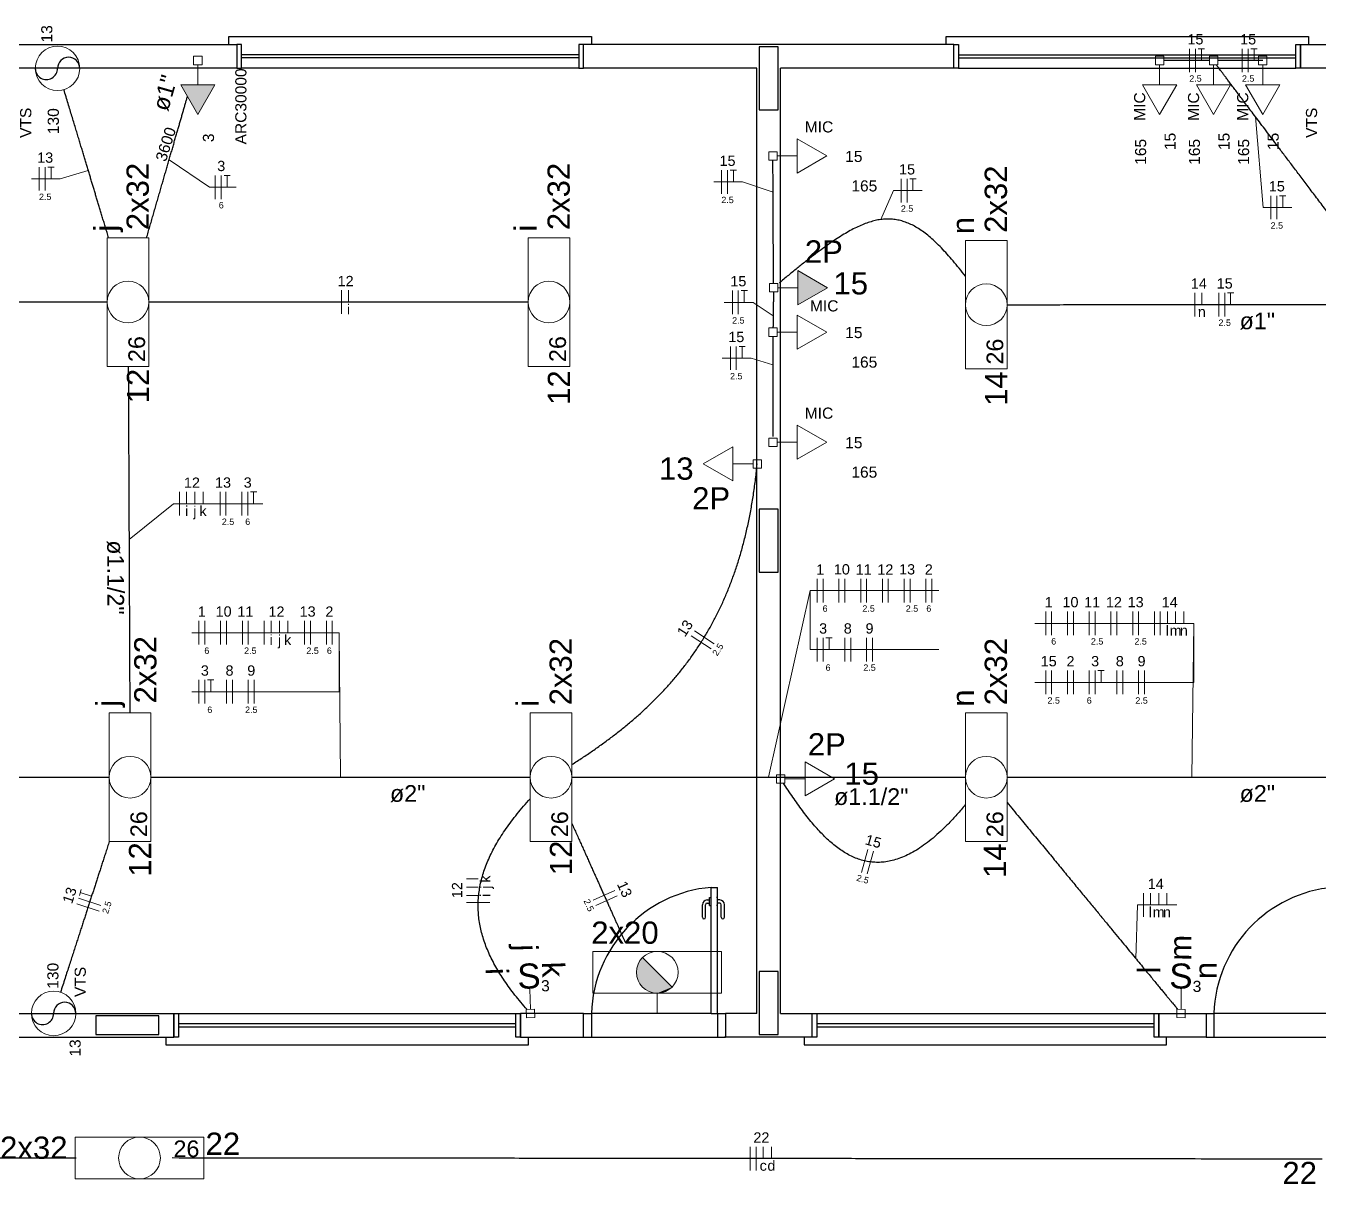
# Model space of a CAD drawing. Extents: x 175 to 700, y 53 to 250.
# Drawn here: x 362.56 to 370.77, y 209.88 to 217.23 of the extents above; entities that cross this region are included whole.
import ezdxf

# ---------------------------------------------------------------- set-up
doc = ezdxf.new("R2010")
doc.units = 0
doc.header["$LTSCALE"] = 2
doc.layers.get('0').update_dxf_attribs({"linetype": 'CONTINUOUS'})
for name, color, linetype in [('A-PAREDE', 5, 'CONTINUOUS'), ('A-PORTA', 3, 'CONTINUOUS'), ('A-SOLEIRA', 1, 'CONTINUOUS'), ('AR-ESQ', 2, 'CONTINUOUS')]:
    doc.layers.add(name, color=color, linetype=linetype)
for name, color, linetype, lineweight in [('EL-Condutos', 4, 'CONTINUOUS', 30), ('EL-Fios', 9, 'CONTINUOUS', 20), ('EL-Textos condutos', 7, 'CONTINUOUS', 20), ('EL-Textos fios', 7, 'CONTINUOUS', 20), ('EL-Textos pontos', 5, 'CONTINUOUS', 20), ('P-SIMBOL', 5, 'CONTINUOUS', 20)]:
    doc.layers.add(name, color=color, linetype=linetype, lineweight=lineweight)
doc.styles.add('Arial', font='arial.ttf')

msp = doc.modelspace()

# ---------------------------------------------------------------- hatches: boundary and pattern name
at = {"layer": 'P-SIMBOL', "linetype": 'Continuous'}
for points in [[(363.5424, 216.854), (363.6506, 216.6665), (363.7589, 216.854)], [(367.458, 215.458), (367.6455, 215.5665), (367.458, 215.6745)], [(366.4719, 211.3142), (366.4623, 211.3023), (366.458, 211.2982), (366.4549, 211.2926), (366.4484, 211.2809), (366.4458, 211.2765), (366.4441, 211.2731), (366.443, 211.2694), (366.4417, 211.2655), (366.4393, 211.2579), (366.4383, 211.2542), (366.4366, 211.2486), (366.4353, 211.2419), (366.4348, 211.2346), (366.434, 211.2296), (366.4333, 211.2246), (366.4335, 211.2187), (366.434, 211.2107), (366.4346, 211.2074), (366.4352, 211.2013), (366.4357, 211.1978), (366.4363, 211.1953), (366.437, 211.1914), (366.4378, 211.1887), (366.4391, 211.1855), (366.4402, 211.1825), (366.4409, 211.1792), (366.442, 211.1769), (366.4417, 211.1756), (366.4428, 211.1721), (366.4439, 211.1684), (366.4448, 211.1667), (366.4454, 211.1645), (366.4471, 211.1621), (366.4478, 211.1606), (366.4491, 211.158), (366.4513, 211.1553), (366.4536, 211.151), (366.4552, 211.1486), (366.4563, 211.1466), (366.4582, 211.1438), (366.4591, 211.1415), (366.4614, 211.1397), (366.4632, 211.1373), (366.4656, 211.1347), (366.4688, 211.1315), (366.4716, 211.1282), (366.4734, 211.1265), (366.4755, 211.1239), (366.4794, 211.1204), (366.4824, 211.1189), (366.4851, 211.1163), (366.4879, 211.1148), (366.4894, 211.1137), (366.4931, 211.1113), (366.4952, 211.109), (366.5, 211.1066), (366.5022, 211.1049), (366.5052, 211.1036), (366.5074, 211.1023), (366.5089, 211.1016), (366.511, 211.101), (366.5123, 211.0997), (366.5186, 211.0979), (366.5218, 211.0964), (366.5238, 211.0953), (366.5255, 211.0949), (366.5266, 211.094), (366.529, 211.094), (366.5303, 211.0934), (366.532, 211.0934), (366.5346, 211.0929), (366.5381, 211.0919), (366.5416, 211.0914), (366.5441, 211.0908), (366.547, 211.0899), (366.5656, 211.088)], [(366.6593, 211.1268), (366.4719, 211.3142), (366.5656, 211.088)], [(366.6593, 211.1268), (366.6545, 211.1224), (366.6504, 211.1189), (366.6445, 211.1147), (366.638, 211.1103), (366.6355, 211.1081), (366.6331, 211.1066), (366.6309, 211.1053), (366.6279, 211.1041), (366.6195, 211.1002), (366.6159, 211.0989), (366.6089, 211.0955), (366.6035, 211.0937), (366.5988, 211.0932), (366.5899, 211.091), (366.586, 211.0901), (366.582, 211.0895), (366.5656, 211.088)]]:
    msp.add_hatch(color=256, dxfattribs=at).paths.add_polyline_path(points)

# ---------------------------------------------------------------- linework, layer by layer
for centre, start, end in [((362.8307, 216.9585), 0.01907, 180), ((362.6897, 216.9585), 179.981, 0.00033), ((362.806, 210.9595), 0.01924, 180), ((362.665, 210.9595), 179.98, 0.00025)]:
    msp.add_arc(centre, 0.0706, start, end)
at = {"layer": 'A-PAREDE', "color": 251}
for p, q in [((368.4478, 216.9599), (368.4478, 217.1099)), ((367.1978, 210.9599), (367.1978, 216.9599)), ((367.3478, 210.9599), (367.3478, 216.9599)), ((368.4478, 216.9599), (367.3478, 216.9599)), ((362.4978, 210.9599), (363.4978, 210.9599)), ((363.4978, 210.9599), (363.4978, 210.8099)), ((365.6978, 210.8099), (365.6978, 210.9599)), ((366.9978, 210.9599), (366.9978, 210.8099)), ((367.1978, 210.9599), (366.9978, 210.9599)), ((367.3478, 210.9599), (367.5478, 210.9599)), ((367.5478, 210.8099), (367.5478, 210.9599)), ((369.7478, 210.9599), (370.0478, 210.9599)), ((369.7478, 210.8099), (369.7478, 210.9599)), ((370.0478, 210.9599), (370.0478, 210.8099)), ((362.4978, 210.8099), (363.4978, 210.8099)), ((367.5538, 210.8099), (366.9919, 210.8099)), ((370.0478, 210.8099), (369.7478, 210.8099))]:
    msp.add_line(p, q, dxfattribs=at)
for points in [[(363.8978, 217.1099), (363.8978, 216.9599), (362.4978, 216.9599), (362.4978, 217.1099)], [(367.2128, 216.6949), (367.3328, 216.6949), (367.3328, 217.0949), (367.2128, 217.0949)], [(372.0478, 217.1099), (372.0478, 216.9599), (370.6478, 216.9599), (370.6478, 217.1099)], [(367.2128, 213.7599), (367.3328, 213.7599), (367.3328, 214.1599), (367.2128, 214.1599)], [(367.2128, 210.8249), (367.3328, 210.8249), (367.3328, 211.2249), (367.2128, 211.2249)], [(363.0028, 210.9449), (363.0028, 210.8249), (363.4028, 210.8249), (363.4028, 210.9449)], [(366.0978, 210.9599), (365.6978, 210.9599), (365.6978, 210.8099), (366.0978, 210.8099)]]:
    msp.add_lwpolyline(points, close=True, dxfattribs=at)
for points in [[(368.4478, 217.1099), (366.0978, 217.1099)], [(367.1978, 210.9599), (367.1978, 210.9599), (367.1978, 216.9599), (366.0978, 216.9599)]]:
    msp.add_lwpolyline(points, dxfattribs=at)
at = {"layer": 'A-PORTA', "color": 251}
for p, q in [((366.8519, 211.5696), (366.8519, 211.6496)), ((366.8719, 211.5696), (366.8719, 211.6496)), ((366.8819, 211.6796), (366.8969, 211.6796)), ((366.8819, 211.6596), (366.8969, 211.6596)), ((366.8969, 211.6446), (366.8969, 211.6946)), ((366.8969, 211.6946), (366.9019, 211.6946)), ((366.8969, 211.6446), (366.9019, 211.6446)), ((366.9469, 211.6946), (366.9419, 211.6946)), ((366.9469, 211.6446), (366.9419, 211.6446)), ((366.9469, 211.6446), (366.9469, 211.6946)), ((366.9619, 211.6796), (366.9469, 211.6796)), ((366.9619, 211.6596), (366.9469, 211.6596)), ((366.9719, 211.5696), (366.9719, 211.6496)), ((366.9919, 211.5696), (366.9919, 211.6496))]:
    msp.add_line(p, q, dxfattribs=at)
for centre, radius, start, end in [((366.9769, 210.9332), 0.8295, 94.77878, 178.14987), ((370.9269, 210.9332), 0.8295, 94.77878, 178.14987), ((366.8819, 211.6496), 0.03, 90, 180), ((366.8819, 211.6496), 0.01, 90, 180), ((366.9619, 211.6496), 0.03, 0, 90), ((366.9619, 211.6496), 0.01, 0, 90), ((366.8619, 211.5696), 0.01, 180, 0), ((366.9819, 211.5696), 0.01, 180, 0)]:
    msp.add_arc(centre, radius, start, end, dxfattribs=at)
at = {"layer": 'A-SOLEIRA', "color": 251}
for p, q in [((366.9078, 210.9599), (366.1478, 210.9599)), ((370.8578, 210.9599), (370.0978, 210.9599)), ((366.1478, 210.8099), (366.9478, 210.8099)), ((370.0978, 210.8099), (370.8978, 210.8099))]:
    msp.add_line(p, q, dxfattribs=at)
at = {"layer": 'AR-ESQ', "color": 251}
for p, q in [((366.0678, 217.0449), (363.9278, 217.0449)), ((366.0678, 217.0249), (363.9278, 217.0249)), ((368.4778, 217.0449), (370.6178, 217.0449)), ((368.4778, 217.0249), (370.6178, 217.0249)), ((366.0678, 216.9599), (363.9278, 216.9599)), ((368.4778, 216.9599), (370.6178, 216.9599)), ((366.9078, 210.9599), (366.9078, 211.7599)), ((366.9078, 211.7599), (366.9478, 211.7599)), ((366.9478, 210.9599), (366.9478, 211.7599)), ((363.5278, 210.9599), (365.6678, 210.9599)), ((363.5278, 210.8949), (365.6678, 210.8949)), ((366.0978, 210.9599), (366.1478, 210.9599)), ((366.1478, 210.9599), (366.1478, 210.8099)), ((366.9078, 210.9599), (366.9478, 210.9599)), ((366.9478, 210.9599), (366.9478, 210.8099)), ((366.9478, 210.9599), (366.9978, 210.9599)), ((367.5778, 210.9599), (369.7178, 210.9599)), ((367.5778, 210.8949), (369.7178, 210.8949)), ((370.0478, 210.9599), (370.0978, 210.9599)), ((370.0978, 210.9599), (370.0978, 210.8099)), ((363.5278, 210.8749), (365.6678, 210.8749)), ((367.5778, 210.8749), (369.7178, 210.8749)), ((366.0978, 210.8099), (366.1478, 210.8099)), ((366.9478, 210.8099), (366.9978, 210.8099)), ((370.0478, 210.8099), (370.0978, 210.8099))]:
    msp.add_line(p, q, dxfattribs=at)
for points in [[(363.8478, 217.1099), (363.8478, 217.1599), (366.1478, 217.1599), (366.1478, 217.1099)], [(368.3978, 217.1099), (368.3978, 217.1599), (370.6978, 217.1599), (370.6978, 217.1099)], [(363.4478, 210.8099), (363.4478, 210.7599), (365.7478, 210.7599), (365.7478, 210.8099)], [(367.4978, 210.8099), (367.4978, 210.7599), (369.7978, 210.7599), (369.7978, 210.8099)]]:
    msp.add_lwpolyline(points, dxfattribs=at)
for points in [[(363.9278, 217.1099), (363.8978, 217.1099), (363.8978, 216.9599), (363.9278, 216.9599)], [(366.0978, 217.1099), (366.0678, 217.1099), (366.0678, 216.9599), (366.0978, 216.9599)], [(368.4478, 217.1099), (368.4778, 217.1099), (368.4778, 216.9599), (368.4478, 216.9599)], [(370.6178, 217.1099), (370.6478, 217.1099), (370.6478, 216.9599), (370.6178, 216.9599)], [(363.4978, 210.9599), (363.5278, 210.9599), (363.5278, 210.8099), (363.4978, 210.8099)], [(365.6678, 210.9599), (365.6978, 210.9599), (365.6978, 210.8099), (365.6678, 210.8099)], [(367.5478, 210.9599), (367.5778, 210.9599), (367.5778, 210.8099), (367.5478, 210.8099)], [(369.7178, 210.9599), (369.7478, 210.9599), (369.7478, 210.8099), (369.7178, 210.8099)]]:
    msp.add_lwpolyline(points, close=True, dxfattribs=at)
at = {"layer": 'EL-Condutos', "linetype": 'Continuous'}
for points in [[(370.0688, 217.0085), (370.0556, 217.0085), (370.043, 217.0085), (370.0312, 217.0085), (370.0201, 217.0085), (370.0095, 217.0085), (369.9994, 217.0085), (369.9899, 217.0085), (369.9807, 217.0085), (369.972, 217.0085), (369.9636, 217.0085), (369.9554, 217.0085), (369.9475, 217.0085), (369.9397, 217.0085), (369.932, 217.0085), (369.9244, 217.0085), (369.9167, 217.0085), (369.9091, 217.0085), (369.9013, 217.0085), (369.8933, 217.0085), (369.8852, 217.0085), (369.8767, 217.0085), (369.868, 217.0085), (369.8589, 217.0085), (369.8493, 217.0085), (369.8393, 217.0085), (369.8287, 217.0085), (369.8175, 217.0085), (369.8057, 217.0085), (369.7932, 217.0085), (369.7799, 217.0085)], [(371.1293, 215.6337), (371.0564, 215.7304), (370.9869, 215.8224), (370.9209, 215.9099), (370.8581, 215.9931), (370.7986, 216.072), (370.7422, 216.1467), (370.6889, 216.2173), (370.6385, 216.284), (370.5911, 216.3469), (370.5464, 216.4061), (370.5045, 216.4617), (370.4652, 216.5137), (370.4285, 216.5624), (370.3942, 216.6079), (370.3624, 216.6501), (370.3328, 216.6894), (370.3054, 216.7257), (370.2802, 216.7592), (370.257, 216.7899), (370.2358, 216.8181), (370.2165, 216.8438), (370.1989, 216.8671), (370.1831, 216.8882), (370.1689, 216.9071), (370.1562, 216.924), (370.145, 216.939), (370.1352, 216.9522), (370.1267, 216.9636), (370.1193, 216.9735), (370.1131, 216.9819)], [(370.4072, 217.0085), (370.393, 217.0085), (370.3796, 217.0085), (370.3671, 217.0085), (370.3553, 217.0085), (370.3442, 217.0085), (370.3337, 217.0085), (370.3238, 217.0085), (370.3144, 217.0085), (370.3054, 217.0085), (370.2969, 217.0085), (370.2887, 217.0085), (370.2808, 217.0085), (370.2731, 217.0085), (370.2656, 217.0085), (370.2582, 217.0085), (370.2509, 217.0085), (370.2436, 217.0085), (370.2362, 217.0085), (370.2286, 217.0085), (370.221, 217.0085), (370.213, 217.0085), (370.2048, 217.0085), (370.1962, 217.0085), (370.1873, 217.0085), (370.1778, 217.0085), (370.1679, 217.0085), (370.1574, 217.0085), (370.1462, 217.0085), (370.1343, 217.0085), (370.1217, 217.0085)], [(363.0847, 215.8824), (363.0746, 215.9159), (363.0649, 215.9482), (363.0555, 215.9793), (363.0464, 216.0094), (363.0376, 216.0387), (363.029, 216.0671), (363.0206, 216.0949), (363.0124, 216.1222), (363.0043, 216.1491), (362.9963, 216.1756), (362.9884, 216.202), (362.9804, 216.2283), (362.9725, 216.2546), (362.9645, 216.2811), (362.9564, 216.3079), (362.9482, 216.3351), (362.9399, 216.3629), (362.9313, 216.3912), (362.9225, 216.4203), (362.9135, 216.4503), (362.9041, 216.4813), (362.8945, 216.5134), (362.8844, 216.5467), (362.874, 216.5813), (362.8631, 216.6174), (362.8517, 216.6551), (362.8398, 216.6945), (362.8274, 216.7357), (362.8144, 216.7788), (362.8008, 216.8239)], [(363.3251, 215.8822), (363.3355, 215.9182), (363.3458, 215.9539), (363.3561, 215.9895), (363.3663, 216.0247), (363.3764, 216.0597), (363.3864, 216.0943), (363.3963, 216.1286), (363.4061, 216.1625), (363.4158, 216.1961), (363.4254, 216.2293), (363.4349, 216.262), (363.4442, 216.2944), (363.4534, 216.3263), (363.4625, 216.3577), (363.4714, 216.3886), (363.4802, 216.419), (363.4889, 216.4488), (363.4973, 216.4782), (363.5056, 216.5069), (363.5138, 216.5351), (363.5217, 216.5626), (363.5295, 216.5895), (363.5371, 216.6158), (363.5445, 216.6414), (363.5517, 216.6663), (363.5587, 216.6905), (363.5655, 216.714), (363.5721, 216.7368), (363.5784, 216.7587), (363.5846, 216.7799)], [(367.3033, 215.5927), (367.3031, 215.6465), (367.3028, 215.6979), (367.3026, 215.7469), (367.3024, 215.7935), (367.3022, 215.838), (367.302, 215.8801), (367.3018, 215.9202), (367.3016, 215.9581), (367.3015, 215.994), (367.3013, 216.0279), (367.3011, 216.0599), (367.301, 216.09), (367.3009, 216.1183), (367.3008, 216.1448), (367.3006, 216.1696), (367.3005, 216.1928), (367.3004, 216.2144), (367.3003, 216.2344), (367.3003, 216.253), (367.3002, 216.2701), (367.3001, 216.2859), (367.3, 216.3004), (367.3, 216.3136), (367.2999, 216.3257), (367.2999, 216.3365), (367.2998, 216.3464), (367.2998, 216.3551), (367.2998, 216.363), (367.2997, 216.3699), (367.2997, 216.3759)], [(368.5207, 215.6393), (368.4808, 215.6901), (368.4422, 215.7368), (368.4049, 215.7796), (368.3686, 215.8185), (368.3333, 215.8535), (368.2988, 215.8848), (368.2649, 215.9122), (368.2316, 215.9359), (368.1986, 215.9559), (368.1659, 215.9723), (368.1332, 215.985), (368.1005, 215.9942), (368.0676, 215.9999), (368.0343, 216.002), (368.0006, 216.0008), (367.9662, 215.9961), (367.9311, 215.988), (367.8951, 215.9767), (367.858, 215.962), (367.8197, 215.9442), (367.78, 215.9231), (367.7389, 215.8989), (367.6962, 215.8715), (367.6517, 215.8411), (367.6052, 215.8077), (367.5568, 215.7713), (367.5061, 215.7319), (367.4531, 215.6896), (367.3976, 215.6445), (367.3395, 215.5965)], [(367.3031, 215.54), (367.3029, 215.5267), (367.3027, 215.5138), (367.3025, 215.5014), (367.3024, 215.4894), (367.3022, 215.4779), (367.3021, 215.4669), (367.3019, 215.4562), (367.3018, 215.446), (367.3016, 215.4362), (367.3015, 215.4268), (367.3014, 215.4178), (367.3013, 215.4092), (367.3012, 215.4009), (367.3011, 215.3931), (367.301, 215.3855), (367.3009, 215.3784), (367.3008, 215.3716), (367.3007, 215.3651), (367.3006, 215.3589), (367.3005, 215.3531), (367.3004, 215.3476), (367.3004, 215.3424), (367.3003, 215.3374), (367.3002, 215.3328), (367.3002, 215.3284), (367.3001, 215.3243), (367.3001, 215.3205), (367.3, 215.3169), (367.3, 215.3136), (367.2999, 215.3105)], [(363.0741, 215.475), (362.9615, 215.475), (362.8557, 215.475), (362.756, 215.475), (362.6622, 215.475), (362.5736, 215.475), (362.4897, 215.475), (362.4102, 215.475), (362.3346, 215.475), (362.2622, 215.475), (362.1928, 215.475), (362.1257, 215.475), (362.0606, 215.475), (361.9969, 215.475), (361.9342, 215.475), (361.8719, 215.475), (361.8097, 215.475), (361.7469, 215.475), (361.6832, 215.475), (361.6181, 215.475), (361.551, 215.475), (361.4816, 215.475), (361.4093, 215.475), (361.3336, 215.475), (361.2541, 215.475), (361.1703, 215.475), (361.0816, 215.475), (360.9878, 215.475), (360.8881, 215.475), (360.7823, 215.475), (360.6697, 215.475)], [(365.7453, 215.475), (365.6327, 215.475), (365.5269, 215.475), (365.4272, 215.475), (365.3333, 215.475), (365.2447, 215.475), (365.1609, 215.475), (365.0814, 215.475), (365.0057, 215.475), (364.9334, 215.475), (364.864, 215.475), (364.7969, 215.475), (364.7318, 215.475), (364.6681, 215.475), (364.6053, 215.475), (364.5431, 215.475), (364.4808, 215.475), (364.4181, 215.475), (364.3544, 215.475), (364.2892, 215.475), (364.2222, 215.475), (364.1527, 215.475), (364.0804, 215.475), (364.0047, 215.475), (363.9252, 215.475), (363.8414, 215.475), (363.7528, 215.475), (363.6589, 215.475), (363.5593, 215.475), (363.4534, 215.475), (363.3408, 215.475)], [(368.7875, 215.4585), (368.8969, 215.4586), (368.9998, 215.4586), (369.0967, 215.4586), (369.188, 215.4587), (369.2742, 215.4587), (369.3557, 215.4587), (369.4331, 215.4588), (369.5068, 215.4588), (369.5772, 215.4588), (369.6448, 215.4588), (369.71, 215.4588), (369.7735, 215.4589), (369.8355, 215.4589), (369.8966, 215.4589), (369.9573, 215.4589), (370.0179, 215.4589), (370.079, 215.4589), (370.141, 215.4589), (370.2045, 215.4589), (370.2698, 215.4589), (370.3374, 215.4589), (370.4078, 215.4589), (370.4814, 215.459), (370.5588, 215.459), (370.6403, 215.459), (370.7265, 215.459), (370.8178, 215.459), (370.9147, 215.459), (371.0176, 215.459), (371.127, 215.459)], [(367.2996, 215.2576), (367.2996, 215.2521), (367.2996, 215.246), (367.2996, 215.2392), (367.2996, 215.2315), (367.2996, 215.2231), (367.2996, 215.2138), (367.2996, 215.2036), (367.2996, 215.1924), (367.2996, 215.1802), (367.2996, 215.167), (367.2996, 215.1528), (367.2996, 215.1374), (367.2996, 215.1209), (367.2996, 215.1031), (367.2996, 215.0842), (367.2996, 215.0639), (367.2996, 215.0423), (367.2996, 215.0194), (367.2996, 214.995), (367.2996, 214.9692), (367.2996, 214.9419), (367.2996, 214.9131), (367.2996, 214.8826), (367.2996, 214.8506), (367.2996, 214.8169), (367.2996, 214.7815), (367.2996, 214.7444), (367.2996, 214.7054), (367.2996, 214.6647), (367.2996, 214.6221)], [(363.2092, 215.0689), (363.2097, 214.972), (363.2101, 214.88), (363.2105, 214.7925), (363.2108, 214.7091), (363.2112, 214.6295), (363.2115, 214.5534), (363.2118, 214.4804), (363.2121, 214.4102), (363.2124, 214.3423), (363.2127, 214.2766), (363.213, 214.2126), (363.2133, 214.15), (363.2135, 214.0884), (363.2138, 214.0275), (363.2141, 213.967), (363.2143, 213.9064), (363.2146, 213.8455), (363.2149, 213.7839), (363.2151, 213.7213), (363.2154, 213.6573), (363.2157, 213.5916), (363.216, 213.5238), (363.2163, 213.4535), (363.2166, 213.3805), (363.217, 213.3044), (363.2173, 213.2248), (363.2177, 213.1415), (363.2181, 213.0539), (363.2185, 212.9619), (363.2189, 212.865)], [(366.0239, 212.5396), (366.0904, 212.5826), (366.155, 212.6262), (366.218, 212.6707), (366.2791, 212.716), (366.3384, 212.7623), (366.3959, 212.8096), (366.4516, 212.8579), (366.5054, 212.9075), (366.5574, 212.9582), (366.6076, 213.0103), (366.6558, 213.0638), (366.7022, 213.1188), (366.7467, 213.1753), (366.7892, 213.2334), (366.8299, 213.2933), (366.8686, 213.3549), (366.9053, 213.4184), (366.9401, 213.4838), (366.9729, 213.5513), (367.0037, 213.6208), (367.0325, 213.6925), (367.0593, 213.7664), (367.0841, 213.8427), (367.1068, 213.9214), (367.1275, 214.0025), (367.1461, 214.0862), (367.1627, 214.1725), (367.1771, 214.2615), (367.1895, 214.3533), (367.1997, 214.448)], [(360.6828, 212.459), (360.7954, 212.459), (360.9013, 212.459), (361.0009, 212.459), (361.0948, 212.459), (361.1834, 212.459), (361.2672, 212.459), (361.3467, 212.459), (361.4224, 212.459), (361.4947, 212.459), (361.5642, 212.459), (361.6312, 212.459), (361.6964, 212.459), (361.7601, 212.459), (361.8228, 212.459), (361.8851, 212.459), (361.9473, 212.459), (362.0101, 212.459), (362.0738, 212.459), (362.1389, 212.459), (362.206, 212.459), (362.2754, 212.459), (362.3477, 212.459), (362.4234, 212.459), (362.5029, 212.459), (362.5867, 212.459), (362.6753, 212.459), (362.7692, 212.459), (362.8689, 212.459), (362.9747, 212.459), (363.0873, 212.459)], [(363.354, 212.459), (363.4666, 212.459), (363.5725, 212.459), (363.6721, 212.459), (363.766, 212.459), (363.8546, 212.459), (363.9384, 212.459), (364.0179, 212.459), (364.0936, 212.459), (364.1659, 212.459), (364.2354, 212.459), (364.3024, 212.459), (364.3675, 212.459), (364.4312, 212.459), (364.494, 212.459), (364.5562, 212.459), (364.6185, 212.459), (364.6812, 212.459), (364.7449, 212.459), (364.8101, 212.459), (364.8771, 212.459), (364.9465, 212.459), (365.0189, 212.459), (365.0945, 212.459), (365.1741, 212.459), (365.2579, 212.459), (365.3465, 212.459), (365.4404, 212.459), (365.54, 212.459), (365.6459, 212.459), (365.7585, 212.459)], [(366.026, 212.459), (366.1434, 212.459), (366.2536, 212.459), (366.3573, 212.459), (366.4549, 212.459), (366.547, 212.459), (366.634, 212.459), (366.7164, 212.459), (366.7948, 212.459), (366.8696, 212.459), (366.9414, 212.459), (367.0107, 212.459), (367.0779, 212.459), (367.1436, 212.459), (367.2083, 212.459), (367.2725, 212.459), (367.3367, 212.459), (367.4014, 212.459), (367.4671, 212.459), (367.5344, 212.459), (367.6036, 212.459), (367.6754, 212.459), (367.7503, 212.459), (367.8286, 212.459), (367.9111, 212.459), (367.9981, 212.459), (368.0901, 212.459), (368.1877, 212.459), (368.2914, 212.459), (368.4017, 212.459), (368.519, 212.459)], [(368.7875, 212.459), (368.8969, 212.459), (368.9998, 212.459), (369.0967, 212.459), (369.188, 212.459), (369.2742, 212.459), (369.3557, 212.459), (369.4331, 212.459), (369.5068, 212.459), (369.5772, 212.459), (369.6448, 212.459), (369.71, 212.459), (369.7735, 212.459), (369.8355, 212.459), (369.8966, 212.459), (369.9573, 212.459), (370.0179, 212.459), (370.079, 212.459), (370.141, 212.459), (370.2045, 212.459), (370.2698, 212.459), (370.3374, 212.459), (370.4078, 212.459), (370.4814, 212.459), (370.5588, 212.459), (370.6403, 212.459), (370.7265, 212.459), (370.8178, 212.459), (370.9147, 212.459), (371.0176, 212.459), (371.127, 212.459)], [(368.5201, 212.2841), (368.4668, 212.2219), (368.4149, 212.1662), (368.3644, 212.1166), (368.3153, 212.0731), (368.2675, 212.0354), (368.2209, 212.0033), (368.1756, 211.9767), (368.1314, 211.9553), (368.0884, 211.9389), (368.0465, 211.9274), (368.0056, 211.9206), (367.9657, 211.9183), (367.9267, 211.9202), (367.8887, 211.9263), (367.8515, 211.9362), (367.8152, 211.9498), (367.7796, 211.967), (367.7447, 211.9874), (367.7105, 212.011), (367.677, 212.0375), (367.644, 212.0668), (367.6116, 212.0986), (367.5797, 212.1327), (367.5483, 212.169), (367.5172, 212.2073), (367.4865, 212.2474), (367.4562, 212.289), (367.4261, 212.3321), (367.3963, 212.3763), (367.3666, 212.4216)], [(365.7398, 210.9842), (365.7, 211.0306), (365.6629, 211.0764), (365.6284, 211.1218), (365.5967, 211.1668), (365.5677, 211.2114), (365.5414, 211.2556), (365.5178, 211.2996), (365.497, 211.3432), (365.4789, 211.3867), (365.4637, 211.43), (365.4512, 211.4731), (365.4415, 211.5162), (365.4346, 211.5592), (365.4305, 211.6022), (365.4293, 211.6452), (365.4309, 211.6883), (365.4354, 211.7315), (365.4428, 211.7749), (365.453, 211.8185), (365.4661, 211.8623), (365.4821, 211.9064), (365.5011, 211.9508), (365.523, 211.9956), (365.5478, 212.0407), (365.5756, 212.0864), (365.6064, 212.1325), (365.6401, 212.1791), (365.6768, 212.2263), (365.7166, 212.2742), (365.7593, 212.3226)], [(368.7851, 212.299), (368.8636, 212.2037), (368.9384, 212.113), (369.0094, 212.0268), (369.0768, 211.9451), (369.1407, 211.8676), (369.2011, 211.7943), (369.2582, 211.725), (369.312, 211.6597), (369.3627, 211.5982), (369.4104, 211.5404), (369.455, 211.4862), (369.4968, 211.4355), (369.5359, 211.3882), (369.5722, 211.3441), (369.606, 211.3031), (369.6373, 211.2651), (369.6662, 211.2301), (369.6928, 211.1978), (369.7172, 211.1682), (369.7395, 211.1412), (369.7598, 211.1166), (369.7781, 211.0943), (369.7947, 211.0742), (369.8095, 211.0563), (369.8227, 211.0403), (369.8343, 211.0261), (369.8446, 211.0137), (369.8534, 211.003), (369.861, 210.9938), (369.8675, 210.9859)], [(366.0236, 212.1656), (366.0387, 212.132), (366.0535, 212.0991), (366.068, 212.0668), (366.0822, 212.0351), (366.0962, 212.0041), (366.1099, 211.9736), (366.1233, 211.9437), (366.1365, 211.9145), (366.1494, 211.8858), (366.162, 211.8577), (366.1744, 211.8301), (366.1865, 211.8032), (366.1983, 211.7768), (366.21, 211.7509), (366.2213, 211.7256), (366.2325, 211.7009), (366.2433, 211.6766), (366.254, 211.653), (366.2644, 211.6298), (366.2745, 211.6072), (366.2845, 211.5851), (366.2942, 211.5635), (366.3037, 211.5423), (366.3129, 211.5217), (366.322, 211.5016), (366.3308, 211.482), (366.3394, 211.4628), (366.3478, 211.4442), (366.356, 211.426), (366.3639, 211.4082)], [(363.0885, 212.0505), (363.0775, 212.0164), (363.0668, 211.9835), (363.0566, 211.9518), (363.0466, 211.9211), (363.037, 211.8914), (363.0277, 211.8624), (363.0185, 211.8342), (363.0095, 211.8065), (363.0007, 211.7792), (362.992, 211.7522), (362.9833, 211.7254), (362.9747, 211.6987), (362.966, 211.672), (362.9573, 211.645), (362.9485, 211.6178), (362.9396, 211.5902), (362.9305, 211.5621), (362.9211, 211.5333), (362.9116, 211.5037), (362.9017, 211.4733), (362.8915, 211.4418), (362.881, 211.4092), (362.87, 211.3753), (362.8586, 211.3401), (362.8468, 211.3034), (362.8344, 211.2651), (362.8214, 211.225), (362.8078, 211.1831), (362.7936, 211.1392), (362.7788, 211.0933)], [(362.878, 210.0417), (362.5259, 210.0414), (362.1949, 210.0411), (361.8834, 210.0408), (361.59, 210.0405), (361.313, 210.0403), (361.0511, 210.04), (360.8027, 210.0398), (360.5663, 210.0396), (360.3405, 210.0394), (360.1237, 210.0392), (359.9143, 210.039), (359.711, 210.0388), (359.5122, 210.0386), (359.3164, 210.0384), (359.1221, 210.0382), (358.9278, 210.038), (358.732, 210.0379), (358.5332, 210.0377), (358.3299, 210.0375), (358.1206, 210.0373), (357.9037, 210.0371), (357.6779, 210.0369), (357.4415, 210.0367), (357.1931, 210.0364), (356.9312, 210.0362), (356.6543, 210.0359), (356.3608, 210.0357), (356.0493, 210.0354), (355.7183, 210.0351), (355.3662, 210.0347)], [(370.7841, 210.0348), (370.446, 210.0351), (370.1285, 210.0354), (369.8298, 210.0357), (369.5487, 210.036), (369.2835, 210.0362), (369.0329, 210.0365), (368.7952, 210.0367), (368.5691, 210.0369), (368.3529, 210.0371), (368.1453, 210.0373), (367.9448, 210.0375), (367.7498, 210.0377), (367.5588, 210.0379), (367.3704, 210.0381), (367.1831, 210.0383), (366.9953, 210.0385), (366.8057, 210.0386), (366.6126, 210.0388), (366.4146, 210.039), (366.2103, 210.0392), (365.9981, 210.0394), (365.7765, 210.0396), (365.544, 210.0399), (365.2992, 210.0401), (365.0406, 210.0404), (364.7666, 210.0406), (364.4758, 210.0409), (364.1667, 210.0412), (363.8378, 210.0416), (363.4875, 210.0419)]]:
    msp.add_spline(points, degree=3, dxfattribs=at)
at = {"layer": 'EL-Fios'}
for p, q in [((369.9431, 216.9335), (369.9431, 217.0835)), ((369.9806, 216.9335), (369.9806, 217.0835)), ((369.9981, 217.0835), (370.0381, 217.0835)), ((370.0181, 217.0085), (370.0181, 217.0835)), ((370.2778, 216.9335), (370.2778, 217.0835)), ((370.3153, 216.9335), (370.3153, 217.0835)), ((370.3328, 217.0835), (370.3728, 217.0835)), ((370.3528, 217.0085), (370.3528, 217.0835)), ((362.6446, 216.1825), (362.6446, 216.3325)), ((362.6821, 216.1825), (362.6821, 216.3325)), ((362.6996, 216.3325), (362.7396, 216.3325)), ((362.7196, 216.2575), (362.7196, 216.3325)), ((366.9738, 216.1625), (366.9738, 216.3125)), ((367.0113, 216.1625), (367.0113, 216.3125)), ((367.0288, 216.3125), (367.0688, 216.3125)), ((367.0488, 216.2375), (367.0488, 216.3125)), ((363.7616, 216.129), (363.7616, 216.279)), ((363.7991, 216.129), (363.7991, 216.279)), ((363.8166, 216.279), (363.8566, 216.279)), ((363.8366, 216.204), (363.8366, 216.279)), ((368.1131, 216.108), (368.1131, 216.258)), ((368.1506, 216.108), (368.1506, 216.258)), ((368.1681, 216.258), (368.2081, 216.258)), ((368.1881, 216.183), (368.1881, 216.258)), ((370.4594, 216.0005), (370.4594, 216.1505)), ((370.4969, 216.0005), (370.4969, 216.1505)), ((370.5144, 216.1505), (370.5544, 216.1505)), ((370.5344, 216.0755), (370.5344, 216.1505)), ((364.5618, 215.4), (364.5618, 215.55)), ((364.6067, 215.475), (364.6067, 215.55)), ((367.0426, 215.398), (367.0426, 215.548)), ((367.0801, 215.398), (367.0801, 215.548)), ((367.0976, 215.548), (367.1376, 215.548)), ((367.1176, 215.473), (367.1176, 215.548)), ((369.976, 215.384), (369.976, 215.534)), ((370.0209, 215.459), (370.0209, 215.534)), ((370.1286, 215.384), (370.1286, 215.534)), ((370.1661, 215.384), (370.1661, 215.534)), ((370.1836, 215.534), (370.2236, 215.534)), ((370.2036, 215.459), (370.2036, 215.534)), ((367.0295, 215.044), (367.0295, 215.194)), ((367.067, 215.044), (367.067, 215.194)), ((367.0845, 215.194), (367.1245, 215.194)), ((367.1045, 215.119), (367.1045, 215.194)), ((363.5346, 214.12), (363.5346, 214.27)), ((363.5795, 214.195), (363.5795, 214.27)), ((363.6317, 214.195), (363.6317, 214.27)), ((363.684, 214.195), (363.684, 214.27)), ((363.7917, 214.12), (363.7917, 214.27)), ((363.8292, 214.12), (363.8292, 214.27)), ((363.9296, 214.12), (363.9296, 214.27)), ((363.9671, 214.12), (363.9671, 214.27)), ((363.9846, 214.27), (364.0246, 214.27)), ((364.0046, 214.195), (364.0046, 214.27)), ((367.5806, 213.569), (367.5806, 213.719)), ((367.6181, 213.569), (367.6181, 213.719)), ((367.7185, 213.569), (367.7185, 213.719)), ((367.756, 213.569), (367.756, 213.719)), ((367.8564, 213.569), (367.8564, 213.719)), ((367.8939, 213.569), (367.8939, 213.719)), ((367.9943, 213.569), (367.9943, 213.719)), ((368.0318, 213.569), (368.0318, 213.719)), ((368.1321, 213.569), (368.1321, 213.719)), ((368.1696, 213.569), (368.1696, 213.719)), ((368.27, 213.569), (368.27, 213.719)), ((368.3075, 213.569), (368.3075, 213.719)), ((363.6576, 213.3015), (363.6576, 213.4515)), ((363.6951, 213.3015), (363.6951, 213.4515)), ((363.7954, 213.3015), (363.7954, 213.4515)), ((363.8329, 213.3015), (363.8329, 213.4515)), ((363.9333, 213.3015), (363.9333, 213.4515)), ((363.9708, 213.3015), (363.9708, 213.4515)), ((364.0712, 213.3015), (364.0712, 213.4515)), ((364.1161, 213.3765), (364.1161, 213.4515)), ((364.1683, 213.3765), (364.1683, 213.4515)), ((364.2206, 213.3765), (364.2206, 213.4515)), ((364.3283, 213.3015), (364.3283, 213.4515)), ((364.3658, 213.3015), (364.3658, 213.4515)), ((364.4662, 213.3015), (364.4662, 213.4515)), ((364.5037, 213.3015), (364.5037, 213.4515)), ((369.0307, 213.3605), (369.0307, 213.5105)), ((369.0682, 213.3605), (369.0682, 213.5105)), ((369.1686, 213.3605), (369.1686, 213.5105)), ((369.2061, 213.3605), (369.2061, 213.5105)), ((369.3065, 213.3605), (369.3065, 213.5105)), ((369.344, 213.3605), (369.344, 213.5105)), ((369.4444, 213.3605), (369.4444, 213.5105)), ((369.4819, 213.3605), (369.4819, 213.5105)), ((369.5823, 213.3605), (369.5823, 213.5105)), ((369.6198, 213.3605), (369.6198, 213.5105)), ((369.7202, 213.3605), (369.7202, 213.5105)), ((369.7577, 213.3605), (369.7577, 213.5105)), ((369.8025, 213.4355), (369.8025, 213.5105)), ((369.8548, 213.4355), (369.8548, 213.5105)), ((369.907, 213.4355), (369.907, 213.5105)), ((366.9072, 213.275), (366.7813, 213.3565)), ((366.9276, 213.3065), (366.8017, 213.388)), ((367.5806, 213.194), (367.5806, 213.344)), ((367.6181, 213.194), (367.6181, 213.344)), ((367.6356, 213.344), (367.6756, 213.344)), ((367.6556, 213.269), (367.6556, 213.344)), ((367.756, 213.194), (367.756, 213.344)), ((367.7935, 213.194), (367.7935, 213.344)), ((367.8939, 213.194), (367.8939, 213.344)), ((367.9314, 213.194), (367.9314, 213.344)), ((369.0307, 212.9855), (369.0307, 213.1355)), ((369.0682, 212.9855), (369.0682, 213.1355)), ((369.1686, 212.9855), (369.1686, 213.1355)), ((369.2061, 212.9855), (369.2061, 213.1355)), ((369.3065, 212.9855), (369.3065, 213.1355)), ((369.344, 212.9855), (369.344, 213.1355)), ((369.3615, 213.1355), (369.4015, 213.1355)), ((369.3815, 213.0605), (369.3815, 213.1355)), ((369.4819, 212.9855), (369.4819, 213.1355)), ((369.5194, 212.9855), (369.5194, 213.1355)), ((369.6198, 212.9855), (369.6198, 213.1355)), ((369.6573, 212.9855), (369.6573, 213.1355)), ((363.6576, 212.9265), (363.6576, 213.0765)), ((363.6951, 212.9265), (363.6951, 213.0765)), ((363.7126, 213.0765), (363.7526, 213.0765)), ((363.7326, 213.0015), (363.7326, 213.0765)), ((363.8329, 212.9265), (363.8329, 213.0765)), ((363.8704, 212.9265), (363.8704, 213.0765)), ((363.9708, 212.9265), (363.9708, 213.0765)), ((364.0083, 212.9265), (364.0083, 213.0765)), ((367.8621, 211.855), (367.9027, 211.9994)), ((367.8982, 211.8449), (367.9388, 211.9893)), ((365.4293, 211.8129), (365.3543, 211.8129)), ((362.8988, 211.7079), (362.9111, 211.746)), ((362.9763, 211.7038), (362.905, 211.7269)), ((365.4293, 211.7607), (365.3543, 211.7607)), ((366.1599, 211.6794), (366.2967, 211.7409)), ((369.6502, 211.5735), (369.6502, 211.7235)), ((369.695, 211.6485), (369.695, 211.7235)), ((369.7473, 211.6485), (369.7473, 211.7235)), ((369.7995, 211.6485), (369.7995, 211.7235)), ((363.0246, 211.6094), (362.8819, 211.6556)), ((363.0361, 211.6451), (362.8934, 211.6913)), ((365.4293, 211.7085), (365.3543, 211.7085)), ((365.5043, 211.6636), (365.3543, 211.6636)), ((366.1753, 211.6452), (366.3121, 211.7067)), ((367.1556, 209.9633), (367.1556, 210.1133)), ((367.1931, 209.9633), (367.1931, 210.1133)), ((367.238, 210.0383), (367.238, 210.1133)), ((367.2903, 210.0383), (367.2903, 210.1133))]:
    msp.add_line(p, q, dxfattribs=at)
at = {"layer": 'EL-Textos fios'}
for p, q in [((370.3616, 216.651), (370.4107, 216.0755)), ((362.9556, 216.3105), (362.7771, 216.2575)), ((363.4684, 216.378), (363.7241, 216.204)), ((362.7771, 216.2575), (362.5959, 216.2575)), ((367.1063, 216.2375), (366.9251, 216.2375)), ((367.3006, 216.173), (367.1063, 216.2375)), ((363.7241, 216.204), (363.8941, 216.204)), ((367.9853, 215.999), (368.0644, 216.183)), ((368.0644, 216.183), (368.2456, 216.183)), ((370.4107, 216.0755), (370.5919, 216.0755)), ((367.1751, 215.473), (366.9912, 215.473)), ((367.301, 215.388), (367.1751, 215.473)), ((367.162, 215.119), (366.9781, 215.119)), ((367.2996, 215.077), (367.162, 215.119)), ((363.2141, 213.967), (363.4971, 214.195)), ((363.4971, 214.195), (364.0621, 214.195)), ((367.2725, 212.459), (367.5361, 213.644)), ((367.5361, 213.644), (368.352, 213.644)), ((367.5361, 213.644), (367.5361, 213.269)), ((364.5482, 213.3765), (363.6131, 213.3765)), ((364.5562, 212.459), (364.5482, 213.3765)), ((364.5482, 213.3765), (364.5482, 213.0015)), ((369.9702, 213.4355), (368.9606, 213.4355)), ((369.9573, 212.459), (369.9702, 213.4355)), ((369.9702, 213.4355), (369.9702, 213.0605)), ((367.5361, 213.269), (368.352, 213.269)), ((369.9702, 213.0605), (368.9606, 213.0605)), ((364.5482, 213.0015), (363.6131, 213.0015)), ((369.6029, 211.3069), (369.6127, 211.6485)), ((369.6127, 211.6485), (369.8627, 211.6485))]:
    msp.add_line(p, q, dxfattribs=at)
at = {"layer": 'P-SIMBOL'}
for p, q in [((363.6241, 217.035), (363.6771, 217.035)), ((363.6241, 216.982), (363.6241, 217.035)), ((363.6771, 216.982), (363.6241, 216.982)), ((363.6506, 216.854), (363.6506, 216.982)), ((363.6771, 217.035), (363.6771, 216.982)), ((369.7269, 217.035), (369.78, 217.035)), ((369.7269, 216.982), (369.7269, 217.035)), ((369.78, 216.982), (369.7269, 216.982)), ((369.7535, 216.854), (369.7535, 216.982)), ((369.78, 217.035), (369.78, 216.982)), ((370.0687, 217.035), (370.1218, 217.035)), ((370.0687, 216.982), (370.0687, 217.035)), ((370.1218, 216.982), (370.0687, 216.982)), ((370.0953, 216.854), (370.0953, 216.982)), ((370.1218, 217.035), (370.1218, 216.982)), ((370.3806, 217.035), (370.4337, 217.035)), ((370.3806, 216.982), (370.3806, 217.035)), ((370.4337, 216.982), (370.3806, 216.982)), ((370.4072, 216.854), (370.4072, 216.982)), ((370.4337, 217.035), (370.4337, 216.982)), ((363.5424, 216.854), (363.7589, 216.854)), ((363.6506, 216.6665), (363.5424, 216.854)), ((363.7589, 216.854), (363.6506, 216.6665)), ((369.7535, 216.6665), (369.6452, 216.854)), ((369.6452, 216.854), (369.8617, 216.854)), ((369.8617, 216.854), (369.7535, 216.6665)), ((370.0953, 216.6665), (369.987, 216.854)), ((369.987, 216.854), (370.2035, 216.854)), ((370.2035, 216.854), (370.0953, 216.6665)), ((370.4072, 216.6665), (370.2989, 216.854)), ((370.2989, 216.854), (370.5154, 216.854)), ((370.5154, 216.854), (370.4072, 216.6665)), ((367.4541, 216.5105), (367.6416, 216.4025)), ((367.4541, 216.294), (367.4541, 216.5105)), ((367.2731, 216.376), (367.2731, 216.429)), ((367.2731, 216.429), (367.3261, 216.429)), ((367.3261, 216.429), (367.3261, 216.376)), ((367.4541, 216.4025), (367.3261, 216.4025)), ((367.6416, 216.4025), (367.4541, 216.294)), ((367.3261, 216.376), (367.2731, 216.376)), ((363.075, 215.067), (363.075, 215.883)), ((363.075, 215.883), (363.34, 215.883)), ((363.34, 215.067), (363.34, 215.883)), ((365.7462, 215.067), (365.7462, 215.883)), ((365.7462, 215.883), (366.0112, 215.883)), ((366.0112, 215.067), (366.0112, 215.883)), ((368.5207, 215.0505), (368.5207, 215.867)), ((368.5207, 215.867), (368.7857, 215.867)), ((368.7857, 215.0505), (368.7857, 215.867)), ((367.458, 215.458), (367.458, 215.6745)), ((367.458, 215.6745), (367.6455, 215.5665)), ((367.2769, 215.54), (367.2769, 215.593)), ((367.2769, 215.593), (367.33, 215.593)), ((367.33, 215.593), (367.33, 215.54)), ((367.33, 215.54), (367.2769, 215.54)), ((367.458, 215.5665), (367.33, 215.5665)), ((367.6455, 215.5665), (367.458, 215.458)), ((367.4541, 215.3925), (367.6416, 215.284)), ((367.4541, 215.176), (367.4541, 215.3925)), ((367.2731, 215.2575), (367.2731, 215.311)), ((367.2731, 215.311), (367.3261, 215.311)), ((367.3261, 215.2575), (367.2731, 215.2575)), ((367.3261, 215.311), (367.3261, 215.2575)), ((367.4541, 215.284), (367.3261, 215.284)), ((367.6416, 215.284), (367.4541, 215.176)), ((363.075, 215.067), (363.34, 215.067)), ((365.7462, 215.067), (366.0112, 215.067)), ((368.5207, 215.0505), (368.7857, 215.0505)), ((367.4541, 214.6935), (367.6416, 214.5855)), ((367.4541, 214.477), (367.4541, 214.6935)), ((367.2731, 214.559), (367.2731, 214.612)), ((367.2731, 214.612), (367.3261, 214.612)), ((367.3261, 214.612), (367.3261, 214.559)), ((366.8577, 214.448), (367.0452, 214.5565)), ((367.0452, 214.5565), (367.0452, 214.34)), ((367.3261, 214.559), (367.2731, 214.559)), ((367.4541, 214.5855), (367.3261, 214.5855)), ((367.6416, 214.5855), (367.4541, 214.477)), ((367.0452, 214.34), (366.8577, 214.448)), ((367.0452, 214.448), (367.1732, 214.448)), ((367.1732, 214.4215), (367.1732, 214.4745)), ((367.1732, 214.4745), (367.2263, 214.4745)), ((367.2263, 214.4745), (367.2263, 214.4215)), ((367.2263, 214.4215), (367.1732, 214.4215)), ((363.0882, 212.051), (363.0882, 212.867)), ((363.0882, 212.867), (363.3532, 212.867)), ((363.3532, 212.051), (363.3532, 212.867)), ((365.7593, 212.051), (365.7593, 212.867)), ((365.7593, 212.867), (366.0243, 212.867)), ((366.0243, 212.051), (366.0243, 212.867)), ((368.5207, 212.051), (368.5207, 212.867)), ((368.5207, 212.867), (368.7857, 212.867)), ((368.7857, 212.051), (368.7857, 212.867)), ((367.5038, 212.5565), (367.6913, 212.4485)), ((367.5038, 212.34), (367.5038, 212.5565)), ((367.3228, 212.422), (367.3228, 212.475)), ((367.3228, 212.475), (367.3758, 212.475)), ((367.3758, 212.475), (367.3758, 212.422)), ((367.3758, 212.422), (367.3228, 212.422)), ((367.5038, 212.4485), (367.3758, 212.4485)), ((367.6913, 212.4485), (367.5038, 212.34)), ((363.0882, 212.051), (363.3532, 212.051)), ((365.7593, 212.051), (366.0243, 212.051)), ((368.5207, 212.051), (368.7857, 212.051)), ((366.1576, 211.088), (366.1576, 211.353)), ((366.9736, 211.353), (366.1576, 211.353)), ((366.6593, 211.1268), (366.4719, 211.3142)), ((366.9736, 211.088), (366.9736, 211.353)), ((365.757, 211.114), (365.7613, 210.9856)), ((366.9736, 211.088), (366.1576, 211.088)), ((366.5656, 210.9595), (366.5656, 211.088)), ((369.8906, 211.1141), (369.8896, 210.9856)), ((365.7348, 210.9847), (365.7878, 210.9865)), ((365.7366, 210.9317), (365.7348, 210.9847)), ((365.7878, 210.9865), (365.7896, 210.9335)), ((369.8627, 210.9328), (369.8631, 210.9858)), ((369.8631, 210.9858), (369.9162, 210.9854)), ((369.9162, 210.9854), (369.9158, 210.9324)), ((365.7896, 210.9335), (365.7366, 210.9317)), ((369.9158, 210.9324), (369.8627, 210.9328)), ((362.8723, 209.9096), (362.8723, 210.1746)), ((363.6883, 210.1746), (362.8723, 210.1746)), ((363.6883, 209.9096), (363.6883, 210.1746)), ((363.6883, 209.9096), (362.8723, 209.9096))]:
    msp.add_line(p, q, dxfattribs=at)
for centre, radius in [((362.7602, 216.9585), 0.1412), ((363.2075, 215.475), 0.1325), ((365.8787, 215.475), 0.1325), ((368.6532, 215.4585), 0.1325), ((363.2207, 212.459), 0.1325), ((365.8918, 212.459), 0.1325), ((368.6532, 212.459), 0.1325), ((366.5656, 211.2205), 0.1325), ((362.7355, 210.9595), 0.1412), ((363.2803, 210.0421), 0.1325)]:
    msp.add_circle(centre, radius, dxfattribs=at)

# ---------------------------------------------------------------- texts
at = {"layer": 'EL-Textos condutos', "char_height": 0.1059, "attachment_point": 8, "line_spacing_factor": 0.798, "style": 'Arial'}
for s, insert, width, rotation in [('ø1"', (363.4943, 216.7879), 0.38124, 73.88291), ('ø1.1/2"', (363.0733, 213.7268), 0.88956, 270.25189), ('ø1.1/2"', (367.9236, 212.28), 0.88956, 0.00084)]:
    msp.add_mtext(s, dxfattribs=dict(at, insert=insert, width=width, rotation=rotation))
at = {"layer": 'EL-Textos condutos', "char_height": 0.1059, "width": 0.38124, "attachment_point": 8, "line_spacing_factor": 0.798, "style": 'Arial'}
for s, insert in [('ø1"', (370.3731, 215.2999)), ('ø2"', (364.9821, 212.2999)), ('ø2"', (370.3731, 212.2999))]:
    msp.add_mtext(s, dxfattribs=dict(at, insert=insert))
at = {"layer": 'EL-Textos fios', "attachment_point": 8, "line_spacing_factor": 0.798, "style": 'Arial'}
for s, insert, char_height, width in [('15', (369.9806, 217.1095), 0.06531, 0.156732), ('15', (370.3151, 217.1095), 0.06531, 0.156732), ('2.5', (369.9806, 216.8734), 0.04059, 0.146142), ('2.5', (370.3151, 216.8734), 0.04059, 0.146142), ('13', (362.6821, 216.3585), 0.06531, 0.156732), ('15', (367.0116, 216.3385), 0.06531, 0.156732), ('3', (363.7991, 216.3055), 0.0653, 0.078366), ('15', (368.1506, 216.284), 0.06531, 0.156732), ('15', (370.4971, 216.1765), 0.06531, 0.156732), ('2.5', (362.6821, 216.1224), 0.04059, 0.146142), ('6', (363.7991, 216.0689), 0.0406, 0.048714), ('2.5', (367.0116, 216.1024), 0.04059, 0.146142), ('2.5', (368.1506, 216.0479), 0.04059, 0.146142), ('2.5', (370.4971, 215.9404), 0.04059, 0.146142), ('12', (364.5881, 215.576), 0.06531, 0.156732), ('15', (367.0801, 215.574), 0.06531, 0.156732), ('14', (370.0021, 215.56), 0.06531, 0.156732), ('15', (370.1661, 215.56), 0.06531, 0.156732), ('i', (364.6066, 215.3965), 0.0653, 0.078366), ('n', (370.0211, 215.3805), 0.0653, 0.078366), ('2.5', (367.0801, 215.3379), 0.04059, 0.146142), ('2.5', (370.1661, 215.3234), 0.04059, 0.146142), ('15', (367.0671, 215.22), 0.06531, 0.156732), ('2.5', (367.0671, 214.9839), 0.04059, 0.146142), ('12', (363.6131, 214.296), 0.06531, 0.156732), ('13', (363.8106, 214.296), 0.06531, 0.156732), ('3', (363.9671, 214.296), 0.0653, 0.078366), ('i', (363.5796, 214.1165), 0.0653, 0.078366), ('j', (363.6316, 214.095), 0.0653, 0.078366), ('k', (363.6841, 214.1165), 0.0653, 0.078366), ('2.5', (363.8421, 214.0599), 0.04059, 0.146142), ('6', (363.9671, 214.0599), 0.0406, 0.048714), ('1', (367.5996, 213.745), 0.0653, 0.078366), ('10', (367.7371, 213.745), 0.06531, 0.156732), ('11', (367.8751, 213.745), 0.06531, 0.156732), ('12', (368.0131, 213.745), 0.06531, 0.156732), ('13', (368.1511, 213.745), 0.06531, 0.156732), ('2', (368.2886, 213.745), 0.0653, 0.078366), ('1', (369.0496, 213.537), 0.0653, 0.078366), ('10', (369.1876, 213.537), 0.06531, 0.156732), ('11', (369.3251, 213.537), 0.06531, 0.156732), ('12', (369.4631, 213.537), 0.06531, 0.156732), ('13', (369.6011, 213.537), 0.06531, 0.156732), ('14', (369.8171, 213.537), 0.06531, 0.156732), ('1', (363.6761, 213.4775), 0.0653, 0.078366), ('10', (363.8141, 213.4775), 0.06531, 0.156732), ('11', (363.9521, 213.4775), 0.06531, 0.156732), ('12', (364.1496, 213.4775), 0.06531, 0.156732), ('13', (364.3471, 213.4775), 0.06531, 0.156732), ('2', (364.4851, 213.4775), 0.0653, 0.078366), ('6', (367.6306, 213.5089), 0.0406, 0.048714), ('2.5', (367.9066, 213.5089), 0.04059, 0.146142), ('2.5', (368.1821, 213.5089), 0.04059, 0.146142), ('6', (368.2886, 213.5089), 0.0406, 0.048714), ('i', (364.1161, 213.298), 0.0653, 0.078366), ('j', (364.1686, 213.2765), 0.0653, 0.078366), ('k', (364.2206, 213.298), 0.0653, 0.078366), ('3', (367.6181, 213.37), 0.0653, 0.078366), ('8', (367.7746, 213.37), 0.0653, 0.078366), ('9', (367.9126, 213.37), 0.0653, 0.078366), ('l', (369.8026, 213.3575), 0.0653, 0.078366), ('m', (369.8546, 213.3575), 0.0653, 0.078366), ('n', (369.9071, 213.3575), 0.0653, 0.078366), ('6', (363.7076, 213.2414), 0.0406, 0.048714), ('2.5', (363.9836, 213.2414), 0.04059, 0.146142), ('2.5', (364.3786, 213.2414), 0.04059, 0.146142), ('6', (364.4851, 213.2414), 0.0406, 0.048714), ('6', (369.0811, 213.3004), 0.0406, 0.048714), ('2.5', (369.3566, 213.3004), 0.04059, 0.146142), ('2.5', (369.6326, 213.3004), 0.04059, 0.146142), ('15', (369.0496, 213.162), 0.06531, 0.156732), ('2', (369.1876, 213.162), 0.0653, 0.078366), ('3', (369.3441, 213.162), 0.0653, 0.078366), ('8', (369.5006, 213.162), 0.0653, 0.078366), ('9', (369.6386, 213.162), 0.0653, 0.078366), ('3', (363.6951, 213.1025), 0.0653, 0.078366), ('8', (363.8516, 213.1025), 0.0653, 0.078366), ('9', (363.9896, 213.1025), 0.0653, 0.078366), ('6', (367.6496, 213.1339), 0.0406, 0.048714), ('2.5', (367.9126, 213.1339), 0.04059, 0.146142), ('2.5', (369.0811, 212.9254), 0.04059, 0.146142), ('6', (369.3066, 212.9254), 0.0406, 0.048714), ('2.5', (369.6386, 212.9254), 0.04059, 0.146142), ('6', (363.7266, 212.8664), 0.0406, 0.048714), ('2.5', (363.9896, 212.8664), 0.04059, 0.146142), ('14', (369.7286, 211.7495), 0.06531, 0.156732), ('l', (369.6951, 211.57), 0.0653, 0.078366), ('m', (369.7471, 211.57), 0.0653, 0.078366), ('n', (369.7996, 211.57), 0.0653, 0.078366), ('22', (367.2266, 210.1395), 0.06531, 0.156732), ('c', (367.2381, 209.96), 0.0653, 0.078366), ('d', (367.2901, 209.96), 0.0653, 0.078366)]:
    msp.add_mtext(s, dxfattribs=dict(at, insert=insert, char_height=char_height, width=width))
for s, insert, char_height, width, rotation in [('13', (366.7695, 213.3867), 0.06531, 0.156732, 57.08379), ('2.5', (366.9678, 213.2577), 0.04059, 0.146142, 57.08379), ('15', (367.9279, 212.0197), 0.06531, 0.156732, 344.3018), ('k', (365.5075, 211.813), 0.0653, 0.078366, 90.00021), ('2.5', (367.8637, 211.7919), 0.04059, 0.146142, 344.3018), ('13', (362.8686, 211.6991), 0.06531, 0.156732, 72.07236), ('12', (365.328, 211.742), 0.06531, 0.156732, 90.00021), ('j', (365.5291, 211.761), 0.0653, 0.078366, 90.00021), ('13', (366.3282, 211.7343), 0.06531, 0.156732, 294.19664), ('2.5', (363.0933, 211.6266), 0.04059, 0.146142, 72.07236), ('i', (365.5075, 211.7085), 0.0653, 0.078366, 90.00021), ('2.5', (366.1128, 211.6375), 0.04059, 0.146142, 294.19664)]:
    msp.add_mtext(s, dxfattribs=dict(at, insert=insert, char_height=char_height, width=width, rotation=rotation))
at = {"layer": 'EL-Textos pontos', "line_spacing_factor": 0.798, "style": 'Arial'}
for s, insert, char_height, width, attachment_point, rotation in [('13', (362.7283, 217.178), 0.0706, 0.16944, 8, 90.00021), ('ARC30000', (363.9598, 216.717), 0.0706, 0.67776, 8, 90.00021), ('MIC', (369.6628, 216.716), 0.0706, 0.25416, 8, 90.00021), ('MIC', (370.0048, 216.716), 0.0706, 0.25416, 8, 90.00021), ('MIC', (370.3168, 216.716), 0.0706, 0.25416, 8, 90.00021), ('VTS', (362.5948, 216.613), 0.0706, 0.25416, 8, 90.00021), ('130', (362.7698, 216.6235), 0.0706, 0.25416, 8, 90.00021), ('VTS', (370.7533, 216.613), 0.0706, 0.25416, 8, 90.00021), ('3600', (363.4815, 216.4662), 0.0706, 0.33888, 8, 72.53796), ('3', (363.7543, 216.518), 0.0706, 0.08472, 8, 90.00021), ('165', (369.6688, 216.4285), 0.0706, 0.25416, 8, 90.00021), ('15', (369.8558, 216.495), 0.0706, 0.16944, 8, 90.00021), ('165', (370.0103, 216.4285), 0.0706, 0.25416, 8, 90.00021), ('15', (370.1978, 216.495), 0.0706, 0.16944, 8, 90.00021), ('165', (370.3223, 216.4285), 0.0706, 0.25416, 8, 90.00021), ('15', (370.5098, 216.495), 0.0706, 0.16944, 8, 90.00021), ('2x32', (363.3415, 215.9315), 0.1412, 0.67776, 7, 90.00021), ('2x32', (366.0125, 215.9315), 0.1412, 0.67776, 7, 90.00021), ('2x32', (368.7865, 215.9145), 0.1412, 0.67776, 7, 90.00021), ('n', (368.5755, 215.9055), 0.1412, 0.16944, 7, 90.00021), ('j', (363.1761, 215.9225), 0.1412, 0.16944, 7, 90.00021), ('i', (365.8005, 215.9225), 0.1412, 0.16944, 7, 90.00021), ('12', (363.3415, 214.8324), 0.1412, 0.33888, 7, 90.00021), ('12', (366.0125, 214.8225), 0.1412, 0.33888, 7, 90.00021), ('14', (368.7865, 214.8164), 0.1412, 0.33888, 7, 90.00021), ('2x32', (363.3901, 212.9273), 0.1412, 0.67776, 7, 90.00021), ('2x32', (366.0255, 212.9155), 0.1412, 0.67776, 7, 90.00021), ('2x32', (368.7865, 212.9155), 0.1412, 0.67776, 7, 90.00021), ('n', (368.5755, 212.9065), 0.1412, 0.16944, 7, 90.00021), ('j', (363.1891, 212.9055), 0.1412, 0.16944, 7, 90.00021), ('i', (365.8135, 212.9055), 0.1412, 0.16944, 7, 90.00021), ('12', (366.0255, 211.8366), 0.1412, 0.33888, 7, 90.00021), ('12', (363.3545, 211.827), 0.1412, 0.33888, 7, 90.00021), ('14', (368.779, 211.8198), 0.1412, 0.33888, 7, 90.00021), ('j', (365.6231, 211.373), 0.1412, 0.16944, 8, 271.92493), ('m', (369.955, 211.3763), 0.1412, 0.16944, 8, 89.58195), ('130', (362.7671, 211.1987), 0.0706, 0.25416, 8, 90.00021), ('VTS', (362.9406, 211.1595), 0.0706, 0.25416, 8, 90.00021), ('i', (365.4776, 211.2245), 0.1412, 0.16944, 8, 271.92493), ('k', (365.8356, 211.2365), 0.1412, 0.16944, 8, 271.92493), ('l', (369.757, 211.2343), 0.1412, 0.16944, 8, 89.58195), ('n', (370.115, 211.2313), 0.1412, 0.16944, 8, 89.58195), ('13', (362.9083, 210.74), 0.0706, 0.16944, 8, 90.00021)]:
    msp.add_mtext(s, dxfattribs=dict(at, insert=insert, char_height=char_height, width=width, attachment_point=attachment_point, rotation=rotation))
for s, insert, char_height, width, attachment_point in [('MIC', (367.5921, 216.5508), 0.0706, 0.25416, 8), ('15', (367.8131, 216.3633), 0.0706, 0.16944, 8), ('165', (367.8796, 216.1763), 0.0706, 0.25416, 8), ('2P', (367.6226, 215.7256), 0.1412, 0.33888, 8), ('15', (367.7936, 215.5216), 0.1412, 0.33888, 8), ('MIC', (367.6251, 215.4147), 0.0706, 0.25416, 8), ('15', (367.8131, 215.2453), 0.0706, 0.16944, 8), ('165', (367.8796, 215.0578), 0.0706, 0.25416, 8), ('MIC', (367.5921, 214.7338), 0.0706, 0.25416, 8), ('15', (367.8131, 214.5463), 0.0706, 0.16944, 8), ('13', (366.6866, 214.3456), 0.1412, 0.33888, 8), ('165', (367.8796, 214.3593), 0.0706, 0.25416, 8), ('2P', (366.9076, 214.1586), 0.1412, 0.33888, 8), ('2P', (367.6416, 212.5971), 0.1412, 0.33888, 8), ('15', (367.8626, 212.4091), 0.1412, 0.33888, 8), ('2x32', (362.8236, 210.0346), 0.1412, 0.67776, 9), ('22', (363.9189, 210.0619), 0.1412, 0.33888, 9), ('22', (370.5321, 209.8759), 0.1412, 0.33888, 7)]:
    msp.add_mtext(s, dxfattribs=dict(at, insert=insert, char_height=char_height, width=width, attachment_point=attachment_point))
at = {"layer": 'P-SIMBOL', "attachment_point": 7, "line_spacing_factor": 0.798, "style": 'Arial'}
for s, insert, char_height, width, rotation in [('26', (363.3171, 215.0945), 0.1059, 0.25416, 90.00021), ('26', (365.9881, 215.0945), 0.1059, 0.25416, 90.00021), ('26', (368.7626, 215.0785), 0.1059, 0.25416, 90.00021), ('26', (363.3301, 212.0785), 0.1059, 0.25416, 90.00021), ('26', (366.0011, 212.0785), 0.1059, 0.25416, 90.00021), ('26', (368.7626, 212.0785), 0.1059, 0.25416, 90.00021), ('S', (365.6803, 211.1129), 0.1588, 0.19062, 1.92514), ('S', (369.814, 211.1159), 0.1588, 0.19062, 359.58258), ('3', (365.8298, 211.0982), 0.0706, 0.08472, 1.92514), ('3', (369.9627, 211.0953), 0.0706, 0.08472, 359.58258)]:
    msp.add_mtext(s, dxfattribs=dict(at, insert=insert, char_height=char_height, width=width, rotation=rotation))
at = {"layer": 'P-SIMBOL', "attachment_point": 9, "line_spacing_factor": 0.798, "style": 'Arial'}
for s, insert, char_height, width in [('2x20', (366.5746, 211.3996), 0.1412, 0.67776), ('26', (363.6606, 210.0459), 0.1059, 0.25416)]:
    msp.add_mtext(s, dxfattribs=dict(at, insert=insert, char_height=char_height, width=width))

doc.saveas('drawing.dxf')
